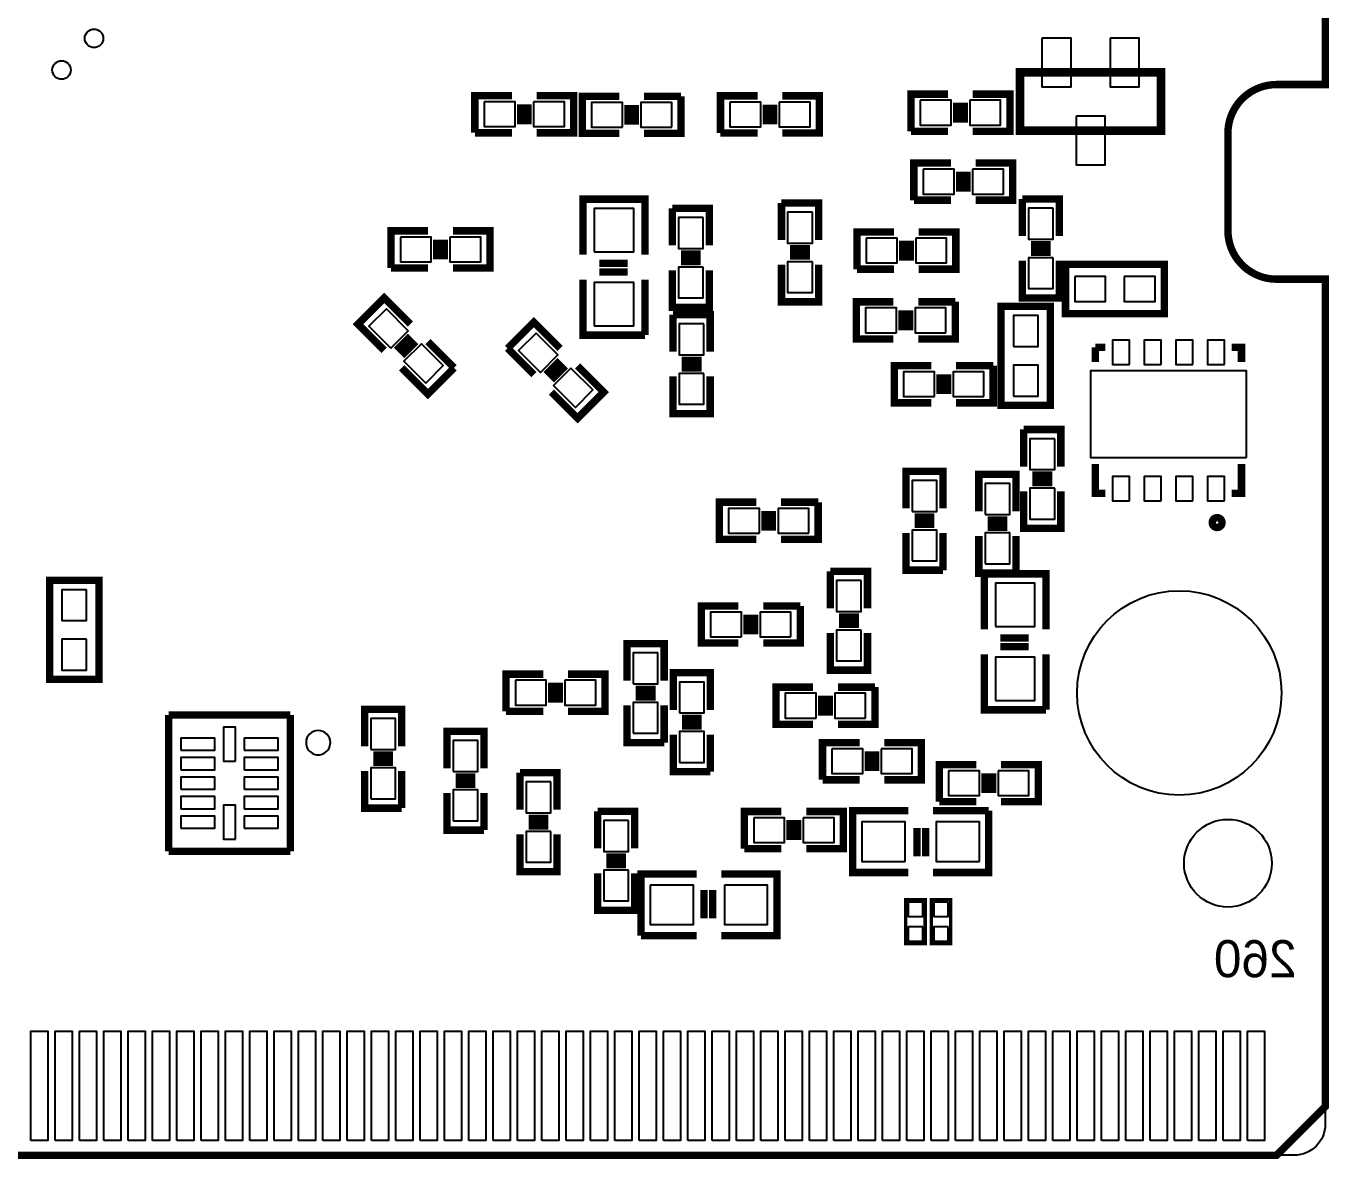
# Model space of a CAD drawing. Extents: x -61 to 349, y -42 to 245.
# Drawn here: x 42.9 to 69.68, y -0.08 to 23.2 of the extents above; entities that cross this region are included whole.
import ezdxf

# ---------------------------------------------------------------- set-up
doc = ezdxf.new("R2010")
doc.units = 0
for name, color, linetype in [('BOARD_GEOMETRY_OUTLINE', 3, 'CONTINUOUS'), ('PACKAGE_GEOMETRY_SILKSCREEN_B', 4, 'CONTINUOUS'), ('PIN_B', 5, 'CONTINUOUS')]:
    doc.layers.add(name, color=color, linetype=linetype)

msp = doc.modelspace()

# ---------------------------------------------------------------- linework, layer by layer
at = {"layer": 'BOARD_GEOMETRY_OUTLINE'}
msp.add_lwpolyline([(0.635, 45.085), (68.961, 45.085, -0.41233), (69.600064, 44.45), (69.600064, 21.999956), (68.600066, 21.999956, 0.414218), (67.600068, 20.999958), (67.600068, 18.999962, 0.414228), (68.600066, 17.999964), (69.600064, 17.999964), (69.600064, 0.635, -0.412353), (68.961, 0), (39.099998, 0)], format="xyb", dxfattribs=at)
at = {"layer": 'PACKAGE_GEOMETRY_SILKSCREEN_B', "const_width": 0.1524}
for points in [[(69.600064, 7.124954), (69.600064, 0.999998), (68.600066, 0), (38.800024, 0), (38.800024, 3.499866, 0.999844), (37.800026, 3.499866), (37.800026, 0), (0.999998, 0), (0, 0.999998), (0, 17.999964), (0.999998, 17.999964, 0.414195), (1.999996, 18.999962), (1.999996, 20.999958, 0.414206), (0.999998, 21.999956), (0, 21.999956), (0, 29.99994), (0.4572, 29.99994)], [(69.600064, 7.124954), (69.600064, 17.999964), (68.600066, 17.999964, -0.414215), (67.600068, 18.999962), (67.600068, 20.999958, -0.414226), (68.600066, 21.999956), (69.600064, 21.999956), (69.600064, 23.999952)], [(67.47891, 12.999212, 1.000546), (67.277234, 12.998958, 0.999454), (67.47891, 12.999212)]]:
    msp.add_lwpolyline(points, format="xyb", dxfattribs=at)
at = {"layer": 'PACKAGE_GEOMETRY_SILKSCREEN_B'}
for points, const_width in [([(63.328042, 22.24913), (66.228214, 22.24913), (66.228214, 21.049234), (63.328042, 21.049234), (63.328042, 22.24913)], 0.178054), ([(52.885594, 21.769578), (52.123594, 21.769578), (52.123594, 21.007578)], 0.1524), ([(53.393594, 21.007578), (54.155594, 21.007578), (54.155594, 21.769578), (53.393594, 21.769578)], 0.1524), ([(55.092854, 21.757132), (54.330854, 21.757132), (54.330854, 20.995132), (55.092854, 20.995132)], 0.1524), ([(56.362854, 21.757132), (55.600854, 21.757132)], 0.1524), ([(55.600854, 20.995132), (56.362854, 20.995132), (56.362854, 21.757132)], 0.1524), ([(57.934098, 21.767038), (57.172098, 21.767038), (57.172098, 21.005038)], 0.1524), ([(58.442098, 21.005038), (59.204098, 21.005038), (59.204098, 21.767038), (58.442098, 21.767038)], 0.1524), ([(61.849254, 21.802598), (61.087254, 21.802598), (61.087254, 21.040598)], 0.1524), ([(62.027054, 21.218398), (62.027054, 21.624798)], 0.1524), ([(62.179454, 21.218398), (62.179454, 21.624798)], 0.1524), ([(62.357254, 21.040598), (63.119254, 21.040598), (63.119254, 21.802598), (62.357254, 21.802598)], 0.1524), ([(53.063394, 21.185378), (53.063394, 21.591778)], 0.1524), ([(53.215794, 21.185378), (53.215794, 21.591778)], 0.1524), ([(55.270654, 21.579332), (55.270654, 21.172932)], 0.1524), ([(55.423054, 21.579332), (55.423054, 21.172932)], 0.1524), ([(58.111898, 21.182838), (58.111898, 21.589238)], 0.1524), ([(58.264298, 21.182838), (58.264298, 21.589238)], 0.1524), ([(52.123594, 21.007578), (52.885594, 21.007578)], 0.1524), ([(57.172098, 21.005038), (57.934098, 21.005038)], 0.1524), ([(61.087254, 21.040598), (61.849254, 21.040598)], 0.1524), ([(61.907674, 20.385278), (61.145674, 20.385278), (61.145674, 19.623278)], 0.1524), ([(62.415674, 19.623278), (63.177674, 19.623278), (63.177674, 20.385278), (62.415674, 20.385278)], 0.1524), ([(62.085474, 19.801078), (62.085474, 20.207478)], 0.1524), ([(62.237874, 19.801078), (62.237874, 20.207478)], 0.1524), ([(55.618634, 18.501868), (55.618634, 19.644868), (54.348634, 19.644868), (54.348634, 18.501868)], 0.1524), ([(58.425334, 19.566636), (58.425334, 18.804636)], 0.1524), ([(59.187334, 18.804636), (59.187334, 19.566636), (58.425334, 19.566636)], 0.1524), ([(61.145674, 19.623278), (61.907674, 19.623278)], 0.1524), ([(63.373254, 19.647916), (63.373254, 18.885916)], 0.1524), ([(64.135254, 18.885916), (64.135254, 19.647916), (63.373254, 19.647916)], 0.1524), ([(56.179974, 19.455638), (56.179974, 18.693638)], 0.1524), ([(56.941974, 18.693638), (56.941974, 19.455638), (56.179974, 19.455638)], 0.1524), ([(51.164236, 18.993358), (50.402236, 18.993358), (50.402236, 18.231358)], 0.1524), ([(51.672236, 18.231358), (52.434236, 18.231358), (52.434236, 18.993358), (51.672236, 18.993358)], 0.1524), ([(60.739274, 18.967958), (59.977274, 18.967958), (59.977274, 18.205958)], 0.1524), ([(61.247274, 18.205958), (62.009274, 18.205958), (62.009274, 18.967958), (61.247274, 18.967958)], 0.1524), ([(51.342036, 18.409158), (51.342036, 18.815558)], 0.1524), ([(51.494436, 18.409158), (51.494436, 18.815558)], 0.1524), ([(60.917074, 18.383758), (60.917074, 18.790158)], 0.1524), ([(61.069474, 18.383758), (61.069474, 18.790158)], 0.1524), ([(63.551054, 18.708116), (63.957454, 18.708116)], 0.1524), ([(56.357774, 18.515838), (56.764174, 18.515838)], 0.1524), ([(58.603134, 18.626836), (59.009534, 18.626836)], 0.1524), ([(58.603134, 18.474436), (59.009534, 18.474436)], 0.1524), ([(63.551054, 18.555716), (63.957454, 18.555716)], 0.1524), ([(50.402236, 18.231358), (51.164236, 18.231358)], 0.1524), ([(55.263034, 18.324068), (54.678834, 18.324068)], 0.1524), ([(55.263034, 18.146268), (54.678834, 18.146268)], 0.1524), ([(56.179974, 18.185638), (56.179974, 17.423638), (56.941974, 17.423638), (56.941974, 18.185638)], 0.1524), ([(56.357774, 18.363438), (56.764174, 18.363438)], 0.1524), ([(58.425334, 18.296636), (58.425334, 17.534636), (59.187334, 17.534636), (59.187334, 18.296636)], 0.1524), ([(59.977274, 18.205958), (60.739274, 18.205958)], 0.1524), ([(63.373254, 18.377916), (63.373254, 17.615916), (64.135254, 17.615916), (64.135254, 18.377916)], 0.1524), ([(64.262, 17.29105), (66.294, 17.29105), (66.294, 18.30705), (64.262, 18.30705), (64.262, 17.29105)], 0.1524), ([(54.348634, 17.993868), (54.348634, 16.850868), (55.618634, 16.850868)], 0.1524), ([(55.618634, 16.850868), (55.618634, 17.993868)], 0.1524), ([(50.8, 17.077182), (50.261266, 17.615916), (49.722532, 17.077182), (50.261266, 16.538448)], 0.1524), ([(60.726574, 17.535398), (59.964574, 17.535398), (59.964574, 16.773398), (60.726574, 16.773398)], 0.1524), ([(60.904374, 17.357598), (60.904374, 16.951198)], 0.1524), ([(61.056774, 17.357598), (61.056774, 16.951198)], 0.1524), ([(61.996574, 17.535398), (61.234574, 17.535398)], 0.1524), ([(61.234574, 16.773398), (61.996574, 16.773398), (61.996574, 17.535398)], 0.1524), ([(63.952374, 15.409418), (63.952374, 17.441418), (62.936374, 17.441418), (62.936374, 15.409418), (63.952374, 15.409418)], 0.1524), ([(53.875178, 16.579088), (53.33619, 17.117822), (52.797456, 16.579088)], 0.1524), ([(56.197754, 17.271238), (56.197754, 16.509238)], 0.1524), ([(56.959754, 16.509238), (56.959754, 17.271238), (56.197754, 17.271238)], 0.1524), ([(50.8, 16.825722), (50.512726, 16.538448)], 0.1524), ([(50.90795, 16.718026), (50.620422, 16.430752)], 0.1524), ([(51.698144, 16.179292), (51.15941, 16.718026)], 0.1524), ([(52.797456, 16.579088), (53.33619, 16.0401)], 0.1524), ([(64.876934, 16.60017), (65.077594, 16.60017)], 0.1524), ([(64.876934, 16.298164), (64.876934, 16.60017)], 0.1524), ([(67.678554, 16.60017), (67.879214, 16.60017), (67.879214, 16.298164)], 0.1524), ([(53.58765, 16.0401), (53.875178, 16.327628)], 0.1524), ([(56.375554, 16.331438), (56.781954, 16.331438)], 0.1524), ([(50.620422, 16.179292), (51.15941, 15.640304), (51.698144, 16.179292)], 0.1524), ([(53.695346, 15.932404), (53.982874, 16.219932)], 0.1524), ([(53.695346, 15.680944), (54.234334, 15.14221), (54.773068, 15.680944), (54.234334, 16.219932)], 0.1524), ([(56.197754, 16.001238), (56.197754, 15.239238), (56.959754, 15.239238), (56.959754, 16.001238)], 0.1524), ([(56.375554, 16.179038), (56.781954, 16.179038)], 0.1524), ([(61.506354, 16.222218), (60.744354, 16.222218), (60.744354, 15.460218), (61.506354, 15.460218)], 0.1524), ([(61.684154, 16.044418), (61.684154, 15.638018)], 0.1524), ([(61.836554, 16.044418), (61.836554, 15.638018)], 0.1524), ([(62.776354, 16.222218), (62.014354, 16.222218)], 0.1524), ([(62.014354, 15.460218), (62.776354, 15.460218), (62.776354, 16.222218)], 0.1524), ([(63.40475, 14.912594), (63.40475, 14.150594)], 0.1524), ([(64.16675, 14.150594), (64.16675, 14.912594), (63.40475, 14.912594)], 0.1524), ([(65.077594, 13.598144), (64.876934, 13.598144), (64.876934, 14.19987)], 0.1524), ([(67.879214, 14.19987), (67.879214, 13.598144), (67.678554, 13.598144)], 0.1524), ([(61.745114, 13.291058), (61.745114, 14.053058), (60.983114, 14.053058), (60.983114, 13.291058)], 0.1524), ([(63.243714, 13.230098), (63.243714, 13.992098), (62.481714, 13.992098), (62.481714, 13.230098)], 0.1524), ([(63.58255, 13.972794), (63.98895, 13.972794)], 0.1524), ([(63.40475, 13.642594), (63.40475, 12.880594), (64.16675, 12.880594), (64.16675, 13.642594)], 0.1524), ([(63.58255, 13.820394), (63.98895, 13.820394)], 0.1524), ([(57.909714, 13.418058), (57.147714, 13.418058), (57.147714, 12.656058), (57.909714, 12.656058)], 0.1524), ([(59.179714, 13.418058), (58.417714, 13.418058)], 0.1524), ([(58.417714, 12.656058), (59.179714, 12.656058), (59.179714, 13.418058)], 0.1524), ([(58.087514, 13.240258), (58.087514, 12.833858)], 0.1524), ([(58.239914, 13.240258), (58.239914, 12.833858)], 0.1524), ([(61.567314, 13.113258), (61.160914, 13.113258)], 0.1524), ([(63.065914, 13.052298), (62.659514, 13.052298)], 0.1524), ([(60.983114, 12.783058), (60.983114, 12.021058), (61.745114, 12.021058)], 0.1524), ([(61.567314, 12.960858), (61.160914, 12.960858)], 0.1524), ([(61.745114, 12.021058), (61.745114, 12.783058)], 0.1524), ([(63.065914, 12.899898), (62.659514, 12.899898)], 0.1524), ([(62.481714, 12.722098), (62.481714, 11.960098), (63.243714, 11.960098)], 0.1524), ([(63.243714, 11.960098), (63.243714, 12.722098)], 0.1524), ([(59.431174, 11.998198), (59.431174, 11.236198)], 0.1524), ([(60.193174, 11.236198), (60.193174, 11.998198), (59.431174, 11.998198)], 0.1524), ([(43.383454, 11.810238), (43.383454, 9.778238), (44.399454, 9.778238), (44.399454, 11.810238), (43.383454, 11.810238)], 0.1524), ([(63.862966, 10.803128), (63.862966, 11.946128), (62.592966, 11.946128), (62.592966, 10.803128)], 0.1524), ([(57.541414, 11.286998), (56.779414, 11.286998), (56.779414, 10.524998), (57.541414, 10.524998)], 0.1524), ([(58.811414, 11.286998), (58.049414, 11.286998)], 0.1524), ([(58.049414, 10.524998), (58.811414, 10.524998), (58.811414, 11.286998)], 0.1524), ([(57.719214, 11.109198), (57.719214, 10.702798)], 0.1524), ([(57.871614, 11.109198), (57.871614, 10.702798)], 0.1524), ([(59.608974, 11.058398), (60.015374, 11.058398)], 0.1524), ([(59.608974, 10.905998), (60.015374, 10.905998)], 0.1524), ([(59.431174, 10.728198), (59.431174, 9.966198), (60.193174, 9.966198), (60.193174, 10.728198)], 0.1524), ([(56.01462, 9.749536), (56.01462, 10.511536), (55.25262, 10.511536), (55.25262, 9.749536)], 0.1524), ([(63.507366, 10.625328), (62.923166, 10.625328)], 0.1524), ([(63.507366, 10.447528), (62.923166, 10.447528)], 0.1524), ([(62.592966, 10.295128), (62.592966, 9.152128), (63.862966, 9.152128)], 0.1524), ([(63.862966, 9.152128), (63.862966, 10.295128)], 0.1524), ([(53.528214, 9.884918), (52.766214, 9.884918), (52.766214, 9.122918)], 0.1524), ([(54.036214, 9.122918), (54.798214, 9.122918), (54.798214, 9.884918), (54.036214, 9.884918)], 0.1524), ([(56.964834, 9.151366), (56.964834, 9.913366), (56.202834, 9.913366), (56.202834, 9.151366)], 0.1524), ([(53.706014, 9.300718), (53.706014, 9.707118)], 0.1524), ([(53.858414, 9.300718), (53.858414, 9.707118)], 0.1524), ([(55.83682, 9.571736), (55.43042, 9.571736)], 0.1524), ([(59.075574, 9.618218), (58.313574, 9.618218), (58.313574, 8.856218), (59.075574, 8.856218)], 0.1524), ([(60.345574, 9.618218), (59.583574, 9.618218)], 0.1524), ([(59.583574, 8.856218), (60.345574, 8.856218), (60.345574, 9.618218)], 0.1524), ([(55.83682, 9.419336), (55.43042, 9.419336)], 0.1524), ([(59.253374, 9.440418), (59.253374, 9.034018)], 0.1524), ([(59.405774, 9.440418), (59.405774, 9.034018)], 0.1524), ([(45.834046, 9.045194), (45.834046, 6.245098)], 0.150114), ([(48.331374, 9.045194), (45.834046, 9.045194)], 0.150114), ([(48.331374, 6.245098), (48.331374, 9.045194)], 0.150114), ([(50.619914, 8.402066), (50.619914, 9.164066), (49.857914, 9.164066), (49.857914, 8.402066)], 0.1524), ([(52.766214, 9.122918), (53.528214, 9.122918)], 0.1524), ([(55.25262, 9.241536), (55.25262, 8.479536), (56.01462, 8.479536)], 0.1524), ([(56.01462, 8.479536), (56.01462, 9.241536)], 0.1524), ([(56.787034, 8.973566), (56.380634, 8.973566)], 0.1524), ([(56.787034, 8.821166), (56.380634, 8.821166)], 0.1524), ([(52.31384, 7.949184), (52.31384, 8.711184), (51.55184, 8.711184), (51.55184, 7.949184)], 0.1524), ([(56.202834, 8.643366), (56.202834, 7.881366), (56.964834, 7.881366)], 0.1524), ([(56.964834, 7.881366), (56.964834, 8.643366)], 0.1524), ([(50.442114, 8.224266), (50.035714, 8.224266)], 0.1524), ([(60.030868, 8.476234), (59.268868, 8.476234), (59.268868, 7.714234)], 0.1524), ([(60.208668, 7.892034), (60.208668, 8.298434)], 0.1524), ([(60.361068, 7.892034), (60.361068, 8.298434)], 0.1524), ([(60.538868, 7.714234), (61.300868, 7.714234), (61.300868, 8.476234), (60.538868, 8.476234)], 0.1524), ([(50.442114, 8.071866), (50.035714, 8.071866)], 0.1524), ([(62.431422, 8.026146), (61.669422, 8.026146), (61.669422, 7.264146)], 0.1524), ([(62.939422, 7.264146), (63.701422, 7.264146), (63.701422, 8.026146), (62.939422, 8.026146)], 0.1524), ([(49.857914, 7.894066), (49.857914, 7.132066), (50.619914, 7.132066)], 0.1524), ([(50.619914, 7.132066), (50.619914, 7.894066)], 0.1524), ([(52.13604, 7.771384), (51.72964, 7.771384)], 0.1524), ([(53.052218, 7.860792), (53.052218, 7.098792)], 0.1524), ([(53.814218, 7.098792), (53.814218, 7.860792), (53.052218, 7.860792)], 0.1524), ([(59.268868, 7.714234), (60.030868, 7.714234)], 0.1524), ([(62.609222, 7.441946), (62.609222, 7.848346)], 0.1524), ([(62.761622, 7.441946), (62.761622, 7.848346)], 0.1524), ([(51.55184, 7.441184), (51.55184, 6.679184), (52.31384, 6.679184)], 0.1524), ([(52.13604, 7.618984), (51.72964, 7.618984)], 0.1524), ([(52.31384, 6.679184), (52.31384, 7.441184)], 0.1524), ([(61.669422, 7.264146), (62.431422, 7.264146)], 0.1524), ([(53.230018, 6.920992), (53.636418, 6.920992)], 0.1524), ([(54.647084, 7.065264), (54.647084, 6.303264)], 0.1524), ([(55.409084, 6.303264), (55.409084, 7.065264), (54.647084, 7.065264)], 0.1524), ([(58.425334, 7.062978), (57.663334, 7.062978), (57.663334, 6.300978)], 0.1524), ([(58.933334, 6.300978), (59.695334, 6.300978), (59.695334, 7.062978), (58.933334, 7.062978)], 0.1524), ([(61.03112, 7.079742), (59.88812, 7.079742), (59.88812, 5.809742), (61.03112, 5.809742)], 0.1524), ([(62.68212, 7.079742), (61.53912, 7.079742)], 0.1524), ([(61.53912, 5.809742), (62.68212, 5.809742), (62.68212, 7.079742)], 0.1524), ([(53.230018, 6.768592), (53.636418, 6.768592)], 0.1524), ([(58.603134, 6.478778), (58.603134, 6.885178)], 0.1524), ([(58.755534, 6.478778), (58.755534, 6.885178)], 0.1524), ([(61.20892, 6.724142), (61.20892, 6.139942)], 0.1524), ([(61.38672, 6.724142), (61.38672, 6.139942)], 0.1524), ([(53.052218, 6.590792), (53.052218, 5.828792), (53.814218, 5.828792), (53.814218, 6.590792)], 0.1524), ([(45.834046, 6.245098), (48.331374, 6.245098)], 0.150114), ([(54.824884, 6.125464), (55.231284, 6.125464)], 0.1524), ([(57.663334, 6.300978), (58.425334, 6.300978)], 0.1524), ([(54.824884, 5.973064), (55.231284, 5.973064)], 0.1524), ([(54.647084, 5.795264), (54.647084, 5.033264), (55.409084, 5.033264), (55.409084, 5.795264)], 0.1524), ([(56.6801, 5.779516), (55.5371, 5.779516), (55.5371, 4.509516)], 0.1524), ([(57.1881, 4.509516), (58.3311, 4.509516), (58.3311, 5.779516), (57.1881, 5.779516)], 0.1524), ([(56.8325, 4.865116), (56.8325, 5.449316)], 0.1524), ([(57.0103, 4.865116), (57.0103, 5.449316)], 0.1524), ([(61.378084, 5.249164), (60.978034, 5.249164), (60.978034, 4.349242), (61.378084, 4.349242), (61.378084, 5.249164)], 0.070104), ([(61.903356, 5.249164), (61.503306, 5.249164), (61.503306, 4.349242), (61.903356, 4.349242), (61.903356, 5.249164)], 0.070104), ([(55.5371, 4.509516), (56.6801, 4.509516)], 0.1524)]:
    msp.add_lwpolyline(points, dxfattribs=dict(at, const_width=const_width))
msp.add_lwpolyline([(49.15408, 8.477504, 1), (48.653961, 8.477721, 1)], format="xyb", close=True, dxfattribs=at)
at = {"layer": 'PIN_B'}
for points in [[(63.77813, 22.949281), (63.77813, 21.949283), (64.378078, 21.949283), (64.378078, 22.949281)], [(65.178178, 22.949281), (65.178178, 21.949283), (65.778126, 21.949283), (65.778126, 22.949281)], [(52.314094, 21.642578), (52.314094, 21.134578), (52.949094, 21.134578), (52.949094, 21.642578)], [(53.330094, 21.642578), (53.330094, 21.134578), (53.965094, 21.134578), (53.965094, 21.642578)], [(55.156354, 21.122132), (55.156354, 21.630132), (54.521354, 21.630132), (54.521354, 21.122132)], [(56.172354, 21.122132), (56.172354, 21.630132), (55.537354, 21.630132), (55.537354, 21.122132)], [(57.362598, 21.640038), (57.362598, 21.132038), (57.997598, 21.132038), (57.997598, 21.640038)], [(58.378598, 21.640038), (58.378598, 21.132038), (59.013598, 21.132038), (59.013598, 21.640038)], [(61.277754, 21.675598), (61.277754, 21.167598), (61.912754, 21.167598), (61.912754, 21.675598)], [(62.293754, 21.675598), (62.293754, 21.167598), (62.928754, 21.167598), (62.928754, 21.675598)], [(64.478154, 21.349081), (64.478154, 20.349083), (65.078102, 20.349083), (65.078102, 21.349081)], [(61.336174, 20.258278), (61.336174, 19.750278), (61.971174, 19.750278), (61.971174, 20.258278)], [(62.352174, 20.258278), (62.352174, 19.750278), (62.987174, 19.750278), (62.987174, 20.258278)], [(54.577234, 18.565368), (55.390034, 18.565368), (55.390034, 19.454368), (54.577234, 19.454368)], [(59.060334, 19.376136), (58.552334, 19.376136), (58.552334, 18.741136), (59.060334, 18.741136)], [(64.008254, 19.457416), (63.500254, 19.457416), (63.500254, 18.822416), (64.008254, 18.822416)], [(56.814974, 19.265138), (56.306974, 19.265138), (56.306974, 18.630138), (56.814974, 18.630138)], [(50.592736, 18.866358), (50.592736, 18.358358), (51.227736, 18.358358), (51.227736, 18.866358)], [(51.608736, 18.866358), (51.608736, 18.358358), (52.243736, 18.358358), (52.243736, 18.866358)], [(60.167774, 18.840958), (60.167774, 18.332958), (60.802774, 18.332958), (60.802774, 18.840958)], [(61.183774, 18.840958), (61.183774, 18.332958), (61.818774, 18.332958), (61.818774, 18.840958)], [(56.814974, 18.249138), (56.306974, 18.249138), (56.306974, 17.614138), (56.814974, 17.614138)], [(59.060334, 18.360136), (58.552334, 18.360136), (58.552334, 17.725136), (59.060334, 17.725136)], [(64.008254, 18.441416), (63.500254, 18.441416), (63.500254, 17.806416), (64.008254, 17.806416)], [(64.4525, 18.05305), (64.4525, 17.54505), (65.0875, 17.54505), (65.0875, 18.05305)], [(65.4685, 18.05305), (65.4685, 17.54505), (66.1035, 17.54505), (66.1035, 18.05305)], [(54.577234, 17.041368), (55.390034, 17.041368), (55.390034, 17.930368), (54.577234, 17.930368)], [(60.790074, 16.900398), (60.790074, 17.408398), (60.155074, 17.408398), (60.155074, 16.900398)], [(61.806074, 16.900398), (61.806074, 17.408398), (61.171074, 17.408398), (61.171074, 16.900398)], [(50.396083, 16.583154), (50.755294, 16.942365), (50.306281, 17.391378), (49.94707, 17.032167)], [(63.190374, 16.615918), (63.698374, 16.615918), (63.698374, 17.250918), (63.190374, 17.250918)], [(53.381205, 16.893284), (53.021994, 16.534073), (53.471007, 16.08506), (53.830218, 16.444271)], [(56.832754, 17.080738), (56.324754, 17.080738), (56.324754, 16.445738), (56.832754, 16.445738)], [(51.114395, 15.864842), (51.473606, 16.224053), (51.024593, 16.673066), (50.665382, 16.313855)], [(65.57772, 16.24838), (65.57772, 16.748506), (65.227708, 16.748506), (65.227708, 16.24838)], [(66.22796, 16.24838), (66.22796, 16.748506), (65.877948, 16.748506), (65.877948, 16.24838)], [(66.8782, 16.24838), (66.8782, 16.748506), (66.528188, 16.748506), (66.528188, 16.24838)], [(67.52844, 16.24838), (67.52844, 16.748506), (67.178428, 16.748506), (67.178428, 16.24838)], [(54.099517, 16.174972), (53.740306, 15.815761), (54.189319, 15.366748), (54.54853, 15.725959)], [(61.569854, 15.587218), (61.569854, 16.095218), (60.934854, 16.095218), (60.934854, 15.587218)], [(62.585854, 15.587218), (62.585854, 16.095218), (61.950854, 16.095218), (61.950854, 15.587218)], [(63.190374, 15.599918), (63.698374, 15.599918), (63.698374, 16.234918), (63.190374, 16.234918)], [(67.9831, 14.338554), (67.9831, 16.118586), (64.773048, 16.118586), (64.773048, 14.338554)], [(56.832754, 16.064738), (56.324754, 16.064738), (56.324754, 15.429738), (56.832754, 15.429738)], [(64.03975, 14.722094), (63.53175, 14.722094), (63.53175, 14.087094), (64.03975, 14.087094)], [(65.57772, 13.4493), (65.57772, 13.949426), (65.227708, 13.949426), (65.227708, 13.4493)], [(66.22796, 13.4493), (66.22796, 13.949426), (65.877948, 13.949426), (65.877948, 13.4493)], [(66.8782, 13.4493), (66.8782, 13.949426), (66.528188, 13.949426), (66.528188, 13.4493)], [(67.52844, 13.4493), (67.52844, 13.949426), (67.178428, 13.949426), (67.178428, 13.4493)], [(61.110114, 13.227558), (61.618114, 13.227558), (61.618114, 13.862558), (61.110114, 13.862558)], [(62.608714, 13.166598), (63.116714, 13.166598), (63.116714, 13.801598), (62.608714, 13.801598)], [(64.03975, 13.706094), (63.53175, 13.706094), (63.53175, 13.071094), (64.03975, 13.071094)], [(57.973214, 12.783058), (57.973214, 13.291058), (57.338214, 13.291058), (57.338214, 12.783058)], [(58.989214, 12.783058), (58.989214, 13.291058), (58.354214, 13.291058), (58.354214, 12.783058)], [(61.110114, 12.211558), (61.618114, 12.211558), (61.618114, 12.846558), (61.110114, 12.846558)], [(62.608714, 12.150598), (63.116714, 12.150598), (63.116714, 12.785598), (62.608714, 12.785598)], [(60.066174, 11.807698), (59.558174, 11.807698), (59.558174, 11.172698), (60.066174, 11.172698)], [(44.145454, 11.619738), (43.637454, 11.619738), (43.637454, 10.984738), (44.145454, 10.984738)], [(62.821566, 10.866628), (63.634366, 10.866628), (63.634366, 11.755628), (62.821566, 11.755628)], [(57.604914, 10.651998), (57.604914, 11.159998), (56.969914, 11.159998), (56.969914, 10.651998)], [(58.620914, 10.651998), (58.620914, 11.159998), (57.985914, 11.159998), (57.985914, 10.651998)], [(60.066174, 10.791698), (59.558174, 10.791698), (59.558174, 10.156698), (60.066174, 10.156698)], [(44.145454, 10.603738), (43.637454, 10.603738), (43.637454, 9.968738), (44.145454, 9.968738)], [(55.37962, 9.686036), (55.88762, 9.686036), (55.88762, 10.321036), (55.37962, 10.321036)], [(62.821566, 9.342628), (63.634366, 9.342628), (63.634366, 10.231628), (62.821566, 10.231628)], [(52.956714, 9.757918), (52.956714, 9.249918), (53.591714, 9.249918), (53.591714, 9.757918)], [(53.972714, 9.757918), (53.972714, 9.249918), (54.607714, 9.249918), (54.607714, 9.757918)], [(56.329834, 9.087866), (56.837834, 9.087866), (56.837834, 9.722866), (56.329834, 9.722866)], [(59.139074, 8.983218), (59.139074, 9.491218), (58.504074, 9.491218), (58.504074, 8.983218)], [(60.155074, 8.983218), (60.155074, 9.491218), (59.520074, 9.491218), (59.520074, 8.983218)], [(55.37962, 8.670036), (55.88762, 8.670036), (55.88762, 9.305036), (55.37962, 9.305036)], [(49.984914, 8.338566), (50.492914, 8.338566), (50.492914, 8.973566), (49.984914, 8.973566)], [(46.081442, 8.320278), (46.781466, 8.320278), (46.781466, 8.570214), (46.081442, 8.570214)], [(47.206408, 8.095234), (47.206408, 8.795258), (46.956472, 8.795258), (46.956472, 8.095234)], [(47.381414, 8.320278), (48.081438, 8.320278), (48.081438, 8.570214), (47.381414, 8.570214)], [(56.329834, 8.071866), (56.837834, 8.071866), (56.837834, 8.706866), (56.329834, 8.706866)], [(51.67884, 7.885684), (52.18684, 7.885684), (52.18684, 8.520684), (51.67884, 8.520684)], [(59.459368, 8.349234), (59.459368, 7.841234), (60.094368, 7.841234), (60.094368, 8.349234)], [(60.475368, 8.349234), (60.475368, 7.841234), (61.110368, 7.841234), (61.110368, 8.349234)], [(46.081442, 7.920228), (46.781466, 7.920228), (46.781466, 8.170164), (46.081442, 8.170164)], [(47.381414, 7.920228), (48.081438, 7.920228), (48.081438, 8.170164), (47.381414, 8.170164)], [(46.081442, 7.520178), (46.781466, 7.520178), (46.781466, 7.770114), (46.081442, 7.770114)], [(47.381414, 7.520178), (48.081438, 7.520178), (48.081438, 7.770114), (47.381414, 7.770114)], [(49.984914, 7.322566), (50.492914, 7.322566), (50.492914, 7.957566), (49.984914, 7.957566)], [(61.859922, 7.899146), (61.859922, 7.391146), (62.494922, 7.391146), (62.494922, 7.899146)], [(62.875922, 7.899146), (62.875922, 7.391146), (63.510922, 7.391146), (63.510922, 7.899146)], [(51.67884, 6.869684), (52.18684, 6.869684), (52.18684, 7.504684), (51.67884, 7.504684)], [(53.687218, 7.670292), (53.179218, 7.670292), (53.179218, 7.035292), (53.687218, 7.035292)], [(46.081442, 7.120128), (46.781466, 7.120128), (46.781466, 7.370064), (46.081442, 7.370064)], [(47.381414, 7.120128), (48.081438, 7.120128), (48.081438, 7.370064), (47.381414, 7.370064)], [(46.081442, 6.720078), (46.781466, 6.720078), (46.781466, 6.970014), (46.081442, 6.970014)], [(47.206408, 6.495034), (47.206408, 7.195058), (46.956472, 7.195058), (46.956472, 6.495034)], [(47.381414, 6.720078), (48.081438, 6.720078), (48.081438, 6.970014), (47.381414, 6.970014)], [(55.282084, 6.874764), (54.774084, 6.874764), (54.774084, 6.239764), (55.282084, 6.239764)], [(57.853834, 6.935978), (57.853834, 6.427978), (58.488834, 6.427978), (58.488834, 6.935978)], [(58.869834, 6.935978), (58.869834, 6.427978), (59.504834, 6.427978), (59.504834, 6.935978)], [(60.96762, 6.038342), (60.96762, 6.851142), (60.07862, 6.851142), (60.07862, 6.038342)], [(62.49162, 6.038342), (62.49162, 6.851142), (61.60262, 6.851142), (61.60262, 6.038342)], [(53.687218, 6.654292), (53.179218, 6.654292), (53.179218, 6.019292), (53.687218, 6.019292)], [(55.282084, 5.858764), (54.774084, 5.858764), (54.774084, 5.223764), (55.282084, 5.223764)], [(55.7276, 5.550916), (55.7276, 4.738116), (56.6166, 4.738116), (56.6166, 5.550916)], [(57.2516, 5.550916), (57.2516, 4.738116), (58.1406, 4.738116), (58.1406, 5.550916)], [(61.327919, 5.203063), (61.027945, 5.203063), (61.027945, 4.903089), (61.327919, 4.903089)], [(61.853445, 5.203063), (61.553471, 5.203063), (61.553471, 4.903089), (61.853445, 4.903089)], [(61.327919, 4.695063), (61.027945, 4.695063), (61.027945, 4.395089), (61.327919, 4.395089)], [(61.853445, 4.695063), (61.553471, 4.695063), (61.553471, 4.395089), (61.853445, 4.395089)], [(42.999914, 0.299974), (42.999914, 2.549906), (43.349926, 2.549906), (43.349926, 0.299974)], [(43.50004, 0.299974), (43.50004, 2.549906), (43.850052, 2.549906), (43.850052, 0.299974)], [(43.999912, 0.299974), (43.999912, 2.549906), (44.349924, 2.549906), (44.349924, 0.299974)], [(44.500038, 0.299974), (44.500038, 2.549906), (44.85005, 2.549906), (44.85005, 0.299974)], [(44.99991, 0.299974), (44.99991, 2.549906), (45.349922, 2.549906), (45.349922, 0.299974)], [(45.500036, 0.299974), (45.500036, 2.549906), (45.850048, 2.549906), (45.850048, 0.299974)], [(46.000162, 0.299974), (46.000162, 2.549906), (46.350174, 2.549906), (46.350174, 0.299974)], [(46.500034, 0.299974), (46.500034, 2.549906), (46.850046, 2.549906), (46.850046, 0.299974)], [(46.999906, 0.299974), (46.999906, 2.549906), (47.349918, 2.549906), (47.349918, 0.299974)], [(47.500032, 0.299974), (47.500032, 2.549906), (47.850044, 2.549906), (47.850044, 0.299974)], [(48.000158, 0.299974), (48.000158, 2.549906), (48.35017, 2.549906), (48.35017, 0.299974)], [(48.50003, 0.299974), (48.50003, 2.549906), (48.850042, 2.549906), (48.850042, 0.299974)], [(48.999902, 0.299974), (48.999902, 2.549906), (49.349914, 2.549906), (49.349914, 0.299974)], [(49.500028, 0.299974), (49.500028, 2.549906), (49.85004, 2.549906), (49.85004, 0.299974)], [(50.000154, 0.299974), (50.000154, 2.549906), (50.350166, 2.549906), (50.350166, 0.299974)], [(50.500026, 0.299974), (50.500026, 2.549906), (50.850038, 2.549906), (50.850038, 0.299974)], [(50.999898, 0.299974), (50.999898, 2.549906), (51.34991, 2.549906), (51.34991, 0.299974)], [(51.500024, 0.299974), (51.500024, 2.549906), (51.850036, 2.549906), (51.850036, 0.299974)], [(52.00015, 0.299974), (52.00015, 2.549906), (52.350162, 2.549906), (52.350162, 0.299974)], [(52.500022, 0.299974), (52.500022, 2.549906), (52.850034, 2.549906), (52.850034, 0.299974)], [(52.999894, 0.299974), (52.999894, 2.549906), (53.349906, 2.549906), (53.349906, 0.299974)], [(53.50002, 0.299974), (53.50002, 2.549906), (53.850032, 2.549906), (53.850032, 0.299974)], [(54.000146, 0.299974), (54.000146, 2.549906), (54.350158, 2.549906), (54.350158, 0.299974)], [(54.500018, 0.299974), (54.500018, 2.549906), (54.85003, 2.549906), (54.85003, 0.299974)], [(54.99989, 0.299974), (54.99989, 2.549906), (55.349902, 2.549906), (55.349902, 0.299974)], [(55.500016, 0.299974), (55.500016, 2.549906), (55.850028, 2.549906), (55.850028, 0.299974)], [(56.000142, 0.299974), (56.000142, 2.549906), (56.350154, 2.549906), (56.350154, 0.299974)], [(56.500014, 0.299974), (56.500014, 2.549906), (56.850026, 2.549906), (56.850026, 0.299974)], [(57.00014, 0.299974), (57.00014, 2.549906), (57.350152, 2.549906), (57.350152, 0.299974)], [(57.500012, 0.299974), (57.500012, 2.549906), (57.850024, 2.549906), (57.850024, 0.299974)], [(58.000138, 0.299974), (58.000138, 2.549906), (58.35015, 2.549906), (58.35015, 0.299974)], [(58.50001, 0.299974), (58.50001, 2.549906), (58.850022, 2.549906), (58.850022, 0.299974)], [(59.000136, 0.299974), (59.000136, 2.549906), (59.350148, 2.549906), (59.350148, 0.299974)], [(59.500008, 0.299974), (59.500008, 2.549906), (59.85002, 2.549906), (59.85002, 0.299974)], [(60.000134, 0.299974), (60.000134, 2.549906), (60.350146, 2.549906), (60.350146, 0.299974)], [(60.500006, 0.299974), (60.500006, 2.549906), (60.850018, 2.549906), (60.850018, 0.299974)], [(61.000132, 0.299974), (61.000132, 2.549906), (61.350144, 2.549906), (61.350144, 0.299974)], [(61.500004, 0.299974), (61.500004, 2.549906), (61.850016, 2.549906), (61.850016, 0.299974)], [(62.00013, 0.299974), (62.00013, 2.549906), (62.350142, 2.549906), (62.350142, 0.299974)], [(62.500002, 0.299974), (62.500002, 2.549906), (62.850014, 2.549906), (62.850014, 0.299974)], [(63.000128, 0.299974), (63.000128, 2.549906), (63.35014, 2.549906), (63.35014, 0.299974)], [(63.5, 0.299974), (63.5, 2.549906), (63.850012, 2.549906), (63.850012, 0.299974)], [(64.000126, 0.299974), (64.000126, 2.549906), (64.350138, 2.549906), (64.350138, 0.299974)], [(64.499998, 0.299974), (64.499998, 2.549906), (64.85001, 2.549906), (64.85001, 0.299974)], [(65.000124, 0.299974), (65.000124, 2.549906), (65.350136, 2.549906), (65.350136, 0.299974)], [(65.499996, 0.299974), (65.499996, 2.549906), (65.850008, 2.549906), (65.850008, 0.299974)], [(66.000122, 0.299974), (66.000122, 2.549906), (66.350134, 2.549906), (66.350134, 0.299974)], [(66.499994, 0.299974), (66.499994, 2.549906), (66.850006, 2.549906), (66.850006, 0.299974)], [(67.00012, 0.299974), (67.00012, 2.549906), (67.350132, 2.549906), (67.350132, 0.299974)], [(67.499992, 0.299974), (67.499992, 2.549906), (67.850004, 2.549906), (67.850004, 0.299974)], [(68.000118, 0.299974), (68.000118, 2.549906), (68.35013, 2.549906), (68.35013, 0.299974)]]:
    msp.add_lwpolyline(points, close=True, dxfattribs=at)
for centre, radius in [((44.297854, 22.948138), 0.1905), ((43.629834, 22.297898), 0.1905), ((66.60007, 9.499854), 2.099945), ((67.600068, 5.999988), 0.9017)]:
    msp.add_circle(centre, radius, dxfattribs=at)

# ---------------------------------------------------------------- texts
at = {"layer": 'PACKAGE_GEOMETRY_SILKSCREEN_B', "text_generation_flag": 2}
msp.add_text('260', height=0.762, dxfattribs=at).set_placement((69.0118, 3.6576))

doc.saveas('drawing.dxf')
